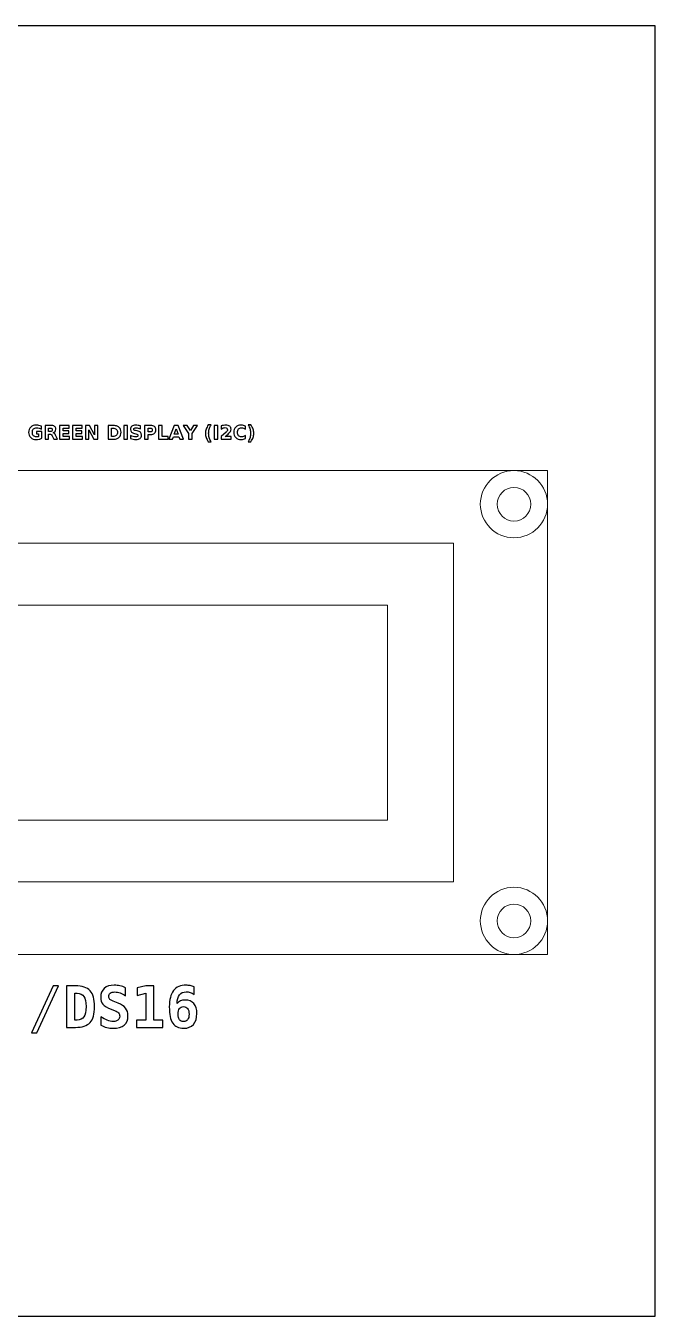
# Model space of a CAD drawing. Header units: centimetres. Extents: x -15.3 to -5.7, y -19.65 to -10.05.
# Drawn here: x -10.38 to -5.7, y -19.65 to -10.05 of the extents above; entities that cross this region are included whole.
import ezdxf

# ---------------------------------------------------------------- set-up
doc = ezdxf.new("R2010")
doc.units = ezdxf.units.CM
doc.header["$MEASUREMENT"] = 0
doc.layers.add('Layer 1', color=7, linetype='Continuous')

msp = doc.modelspace()

# ---------------------------------------------------------------- linework, layer by layer
at = {"layer": 'Layer 1', "color": 7}
msp.add_lwpolyline([(-15.3, -19.65), (-5.7, -19.65), (-5.7, -10.05), (-15.3, -10.05), (-15.3, -19.65)], close=True, dxfattribs=at)
at = {"layer": 'Layer 1', "color": 250}
for points, knots in [([(-10.25979, -13.11828), (-10.2664, -13.1215), (-10.27326, -13.1239), (-10.28039, -13.12552), (-10.28039, -13.12552), (-10.28752, -13.12712), (-10.29485, -13.12792), (-10.30245, -13.12792), (-10.30245, -13.12792), (-10.31957, -13.12792), (-10.33314, -13.12312), (-10.34316, -13.11355), (-10.34316, -13.11355), (-10.35318, -13.10398), (-10.35819, -13.091), (-10.35819, -13.07458), (-10.35819, -13.07458), (-10.35819, -13.058), (-10.35308, -13.04497), (-10.3429, -13.03544), (-10.3429, -13.03544), (-10.33269, -13.02594), (-10.31872, -13.02119), (-10.30099, -13.02119), (-10.30099, -13.02119), (-10.29415, -13.02119), (-10.28759, -13.02183), (-10.28131, -13.02312), (-10.28131, -13.02312), (-10.27505, -13.02441), (-10.26912, -13.02632), (-10.26357, -13.02884), (-10.26357, -13.02884), (-10.26357, -13.02884), (-10.26357, -13.05012), (-10.26357, -13.05012), (-10.26357, -13.05012), (-10.26931, -13.04685), (-10.27503, -13.04443), (-10.2807, -13.04283), (-10.2807, -13.04283), (-10.28636, -13.04121), (-10.29205, -13.04041), (-10.29775, -13.04041), (-10.29775, -13.04041), (-10.30833, -13.04041), (-10.31647, -13.04337), (-10.32218, -13.04927), (-10.32218, -13.04927), (-10.3279, -13.05518), (-10.33077, -13.06362), (-10.33077, -13.07458), (-10.33077, -13.07458), (-10.33077, -13.08547), (-10.32801, -13.09389), (-10.32249, -13.09981), (-10.32249, -13.09981), (-10.31698, -13.10574), (-10.30915, -13.1087), (-10.29899, -13.1087), (-10.29899, -13.1087), (-10.29624, -13.1087), (-10.29368, -13.10854), (-10.2913, -13.10819), (-10.2913, -13.10819), (-10.28893, -13.10783), (-10.28681, -13.10729), (-10.28493, -13.10656), (-10.28493, -13.10656), (-10.28493, -13.10656), (-10.28493, -13.08657), (-10.28493, -13.08657), (-10.28493, -13.08657), (-10.28493, -13.08657), (-10.30111, -13.08657), (-10.30111, -13.08657), (-10.30111, -13.08657), (-10.30111, -13.08657), (-10.30111, -13.06879), (-10.30111, -13.06879), (-10.30111, -13.06879), (-10.30111, -13.06879), (-10.25979, -13.06879), (-10.25979, -13.06879), (-10.25979, -13.06879), (-10.25979, -13.06879), (-10.25979, -13.11828), (-10.25979, -13.11828)], [0, 0, 0, 0, 0.0454545, 0.0454545, 0.0454545, 0.0454545, 0.0909091, 0.0909091, 0.0909091, 0.0909091, 0.1363636, 0.1363636, 0.1363636, 0.1363636, 0.1818182, 0.1818182, 0.1818182, 0.1818182, 0.2272727, 0.2272727, 0.2272727, 0.2272727, 0.2727273, 0.2727273, 0.2727273, 0.2727273, 0.3181818, 0.3181818, 0.3181818, 0.3181818, 0.3636364, 0.3636364, 0.3636364, 0.3636364, 0.4090909, 0.4090909, 0.4090909, 0.4090909, 0.4545455, 0.4545455, 0.4545455, 0.4545455, 0.5, 0.5, 0.5, 0.5, 0.5454545, 0.5454545, 0.5454545, 0.5454545, 0.5909091, 0.5909091, 0.5909091, 0.5909091, 0.6363636, 0.6363636, 0.6363636, 0.6363636, 0.6818182, 0.6818182, 0.6818182, 0.6818182, 0.7272727, 0.7272727, 0.7272727, 0.7272727, 0.7727273, 0.7727273, 0.7727273, 0.7727273, 0.8181818, 0.8181818, 0.8181818, 0.8181818, 0.8636364, 0.8636364, 0.8636364, 0.8636364, 0.9090909, 0.9090909, 0.9090909, 0.9090909, 0.9545455, 0.9545455, 0.9545455, 0.9545455, 1, 1, 1, 1]), ([(-10.2099, -13.087), (-10.2099, -13.087), (-10.2099, -13.12592), (-10.2099, -13.12592), (-10.2099, -13.12592), (-10.2099, -13.12592), (-10.23643, -13.12592), (-10.23643, -13.12592), (-10.23643, -13.12592), (-10.23643, -13.12592), (-10.23643, -13.02305), (-10.23643, -13.02305), (-10.23643, -13.02305), (-10.23643, -13.02305), (-10.19591, -13.02305), (-10.19591, -13.02305), (-10.19591, -13.02305), (-10.18236, -13.02305), (-10.17241, -13.02533), (-10.16611, -13.02987), (-10.16611, -13.02987), (-10.15979, -13.03441), (-10.15663, -13.04161), (-10.15663, -13.05144), (-10.15663, -13.05144), (-10.15663, -13.05823), (-10.15828, -13.06383), (-10.16155, -13.06818), (-10.16155, -13.06818), (-10.16484, -13.07256), (-10.1698, -13.07578), (-10.17641, -13.07783), (-10.17641, -13.07783), (-10.17279, -13.07867), (-10.16952, -13.08053), (-10.16665, -13.08345), (-10.16665, -13.08345), (-10.16378, -13.08636), (-10.16089, -13.09078), (-10.15795, -13.09671), (-10.15795, -13.09671), (-10.15795, -13.09671), (-10.14353, -13.12592), (-10.14353, -13.12592), (-10.14353, -13.12592), (-10.14353, -13.12592), (-10.1718, -13.12592), (-10.1718, -13.12592), (-10.1718, -13.12592), (-10.1718, -13.12592), (-10.18434, -13.10036), (-10.18434, -13.10036), (-10.18434, -13.10036), (-10.18685, -13.09523), (-10.18942, -13.0917), (-10.19203, -13.08982), (-10.19203, -13.08982), (-10.19462, -13.08794), (-10.19807, -13.087), (-10.2024, -13.087), (-10.2024, -13.087), (-10.2024, -13.087), (-10.2099, -13.087), (-10.2099, -13.087)], [0, 0, 0, 0, 0.0625, 0.0625, 0.0625, 0.0625, 0.125, 0.125, 0.125, 0.125, 0.1875, 0.1875, 0.1875, 0.1875, 0.25, 0.25, 0.25, 0.25, 0.3125, 0.3125, 0.3125, 0.3125, 0.375, 0.375, 0.375, 0.375, 0.4375, 0.4375, 0.4375, 0.4375, 0.5, 0.5, 0.5, 0.5, 0.5625, 0.5625, 0.5625, 0.5625, 0.625, 0.625, 0.625, 0.625, 0.6875, 0.6875, 0.6875, 0.6875, 0.75, 0.75, 0.75, 0.75, 0.8125, 0.8125, 0.8125, 0.8125, 0.875, 0.875, 0.875, 0.875, 0.9375, 0.9375, 0.9375, 0.9375, 1, 1, 1, 1]), ([(-10.19873, -13.06868), (-10.19318, -13.06868), (-10.18918, -13.06764), (-10.18678, -13.06557), (-10.18678, -13.06557), (-10.18436, -13.0635), (-10.18316, -13.06009), (-10.18316, -13.05536), (-10.18316, -13.05536), (-10.18316, -13.05068), (-10.18436, -13.04732), (-10.18678, -13.0453), (-10.18678, -13.0453), (-10.18918, -13.04328), (-10.19318, -13.04227), (-10.19873, -13.04227), (-10.19873, -13.04227), (-10.19873, -13.04227), (-10.2099, -13.04227), (-10.2099, -13.04227), (-10.2099, -13.04227), (-10.2099, -13.04227), (-10.2099, -13.06868), (-10.2099, -13.06868), (-10.2099, -13.06868), (-10.2099, -13.06868), (-10.19873, -13.06868), (-10.19873, -13.06868)], [0, 0, 0, 0, 0.1428571, 0.1428571, 0.1428571, 0.1428571, 0.2857143, 0.2857143, 0.2857143, 0.2857143, 0.4285714, 0.4285714, 0.4285714, 0.4285714, 0.5714286, 0.5714286, 0.5714286, 0.5714286, 0.7142857, 0.7142857, 0.7142857, 0.7142857, 0.8571429, 0.8571429, 0.8571429, 0.8571429, 1, 1, 1, 1]), ([(-10.12778, -13.02305), (-10.12778, -13.02305), (-10.05619, -13.02305), (-10.05619, -13.02305), (-10.05619, -13.02305), (-10.05619, -13.02305), (-10.05619, -13.04311), (-10.05619, -13.04311), (-10.05619, -13.04311), (-10.05619, -13.04311), (-10.10125, -13.04311), (-10.10125, -13.04311), (-10.10125, -13.04311), (-10.10125, -13.04311), (-10.10125, -13.06226), (-10.10125, -13.06226), (-10.10125, -13.06226), (-10.10125, -13.06226), (-10.0589, -13.06226), (-10.0589, -13.06226), (-10.0589, -13.06226), (-10.0589, -13.06226), (-10.0589, -13.08232), (-10.0589, -13.08232), (-10.0589, -13.08232), (-10.0589, -13.08232), (-10.10125, -13.08232), (-10.10125, -13.08232), (-10.10125, -13.08232), (-10.10125, -13.08232), (-10.10125, -13.10586), (-10.10125, -13.10586), (-10.10125, -13.10586), (-10.10125, -13.10586), (-10.05469, -13.10586), (-10.05469, -13.10586), (-10.05469, -13.10586), (-10.05469, -13.10586), (-10.05469, -13.12592), (-10.05469, -13.12592), (-10.05469, -13.12592), (-10.05469, -13.12592), (-10.12778, -13.12592), (-10.12778, -13.12592), (-10.12778, -13.12592), (-10.12778, -13.12592), (-10.12778, -13.02305), (-10.12778, -13.02305)], [0, 0, 0, 0, 0.0833333, 0.0833333, 0.0833333, 0.0833333, 0.1666667, 0.1666667, 0.1666667, 0.1666667, 0.25, 0.25, 0.25, 0.25, 0.3333333, 0.3333333, 0.3333333, 0.3333333, 0.4166667, 0.4166667, 0.4166667, 0.4166667, 0.5, 0.5, 0.5, 0.5, 0.5833333, 0.5833333, 0.5833333, 0.5833333, 0.6666667, 0.6666667, 0.6666667, 0.6666667, 0.75, 0.75, 0.75, 0.75, 0.8333333, 0.8333333, 0.8333333, 0.8333333, 0.9166667, 0.9166667, 0.9166667, 0.9166667, 1, 1, 1, 1]), ([(-10.03138, -13.02305), (-10.03138, -13.02305), (-9.95979, -13.02305), (-9.95979, -13.02305), (-9.95979, -13.02305), (-9.95979, -13.02305), (-9.95979, -13.04311), (-9.95979, -13.04311), (-9.95979, -13.04311), (-9.95979, -13.04311), (-10.00485, -13.04311), (-10.00485, -13.04311), (-10.00485, -13.04311), (-10.00485, -13.04311), (-10.00485, -13.06226), (-10.00485, -13.06226), (-10.00485, -13.06226), (-10.00485, -13.06226), (-9.9625, -13.06226), (-9.9625, -13.06226), (-9.9625, -13.06226), (-9.9625, -13.06226), (-9.9625, -13.08232), (-9.9625, -13.08232), (-9.9625, -13.08232), (-9.9625, -13.08232), (-10.00485, -13.08232), (-10.00485, -13.08232), (-10.00485, -13.08232), (-10.00485, -13.08232), (-10.00485, -13.10586), (-10.00485, -13.10586), (-10.00485, -13.10586), (-10.00485, -13.10586), (-9.95829, -13.10586), (-9.95829, -13.10586), (-9.95829, -13.10586), (-9.95829, -13.10586), (-9.95829, -13.12592), (-9.95829, -13.12592), (-9.95829, -13.12592), (-9.95829, -13.12592), (-10.03138, -13.12592), (-10.03138, -13.12592), (-10.03138, -13.12592), (-10.03138, -13.12592), (-10.03138, -13.02305), (-10.03138, -13.02305)], [0, 0, 0, 0, 0.0833333, 0.0833333, 0.0833333, 0.0833333, 0.1666667, 0.1666667, 0.1666667, 0.1666667, 0.25, 0.25, 0.25, 0.25, 0.3333333, 0.3333333, 0.3333333, 0.3333333, 0.4166667, 0.4166667, 0.4166667, 0.4166667, 0.5, 0.5, 0.5, 0.5, 0.5833333, 0.5833333, 0.5833333, 0.5833333, 0.6666667, 0.6666667, 0.6666667, 0.6666667, 0.75, 0.75, 0.75, 0.75, 0.8333333, 0.8333333, 0.8333333, 0.8333333, 0.9166667, 0.9166667, 0.9166667, 0.9166667, 1, 1, 1, 1]), ([(-9.93498, -13.02305), (-9.93498, -13.02305), (-9.90535, -13.02305), (-9.90535, -13.02305), (-9.90535, -13.02305), (-9.90535, -13.02305), (-9.86793, -13.09361), (-9.86793, -13.09361), (-9.86793, -13.09361), (-9.86793, -13.09361), (-9.86793, -13.02305), (-9.86793, -13.02305), (-9.86793, -13.02305), (-9.86793, -13.02305), (-9.84279, -13.02305), (-9.84279, -13.02305), (-9.84279, -13.02305), (-9.84279, -13.02305), (-9.84279, -13.12592), (-9.84279, -13.12592), (-9.84279, -13.12592), (-9.84279, -13.12592), (-9.87242, -13.12592), (-9.87242, -13.12592), (-9.87242, -13.12592), (-9.87242, -13.12592), (-9.90984, -13.05536), (-9.90984, -13.05536), (-9.90984, -13.05536), (-9.90984, -13.05536), (-9.90984, -13.12592), (-9.90984, -13.12592), (-9.90984, -13.12592), (-9.90984, -13.12592), (-9.93498, -13.12592), (-9.93498, -13.12592), (-9.93498, -13.12592), (-9.93498, -13.12592), (-9.93498, -13.02305), (-9.93498, -13.02305)], [0, 0, 0, 0, 0.1, 0.1, 0.1, 0.1, 0.2, 0.2, 0.2, 0.2, 0.3, 0.3, 0.3, 0.3, 0.4, 0.4, 0.4, 0.4, 0.5, 0.5, 0.5, 0.5, 0.6, 0.6, 0.6, 0.6, 0.7, 0.7, 0.7, 0.7, 0.8, 0.8, 0.8, 0.8, 0.9, 0.9, 0.9, 0.9, 1, 1, 1, 1]), ([(-9.76776, -13.02305), (-9.76776, -13.02305), (-9.73977, -13.02305), (-9.73977, -13.02305), (-9.73977, -13.02305), (-9.72416, -13.02305), (-9.71254, -13.02416), (-9.7049, -13.02639), (-9.7049, -13.02639), (-9.69725, -13.02862), (-9.69069, -13.03239), (-9.68521, -13.03773), (-9.68521, -13.03773), (-9.68039, -13.04236), (-9.67682, -13.04772), (-9.67446, -13.05379), (-9.67446, -13.05379), (-9.67214, -13.05983), (-9.67096, -13.0667), (-9.67096, -13.07439), (-9.67096, -13.07439), (-9.67096, -13.08215), (-9.67214, -13.08907), (-9.67446, -13.09516), (-9.67446, -13.09516), (-9.67682, -13.10125), (-9.68039, -13.10661), (-9.68521, -13.11124), (-9.68521, -13.11124), (-9.69074, -13.11658), (-9.69735, -13.12035), (-9.70506, -13.12258), (-9.70506, -13.12258), (-9.71278, -13.12481), (-9.72435, -13.12592), (-9.73977, -13.12592), (-9.73977, -13.12592), (-9.73977, -13.12592), (-9.76776, -13.12592), (-9.76776, -13.12592), (-9.76776, -13.12592), (-9.76776, -13.12592), (-9.76776, -13.02305), (-9.76776, -13.02305)], [0, 0, 0, 0, 0.0909091, 0.0909091, 0.0909091, 0.0909091, 0.1818182, 0.1818182, 0.1818182, 0.1818182, 0.2727273, 0.2727273, 0.2727273, 0.2727273, 0.3636364, 0.3636364, 0.3636364, 0.3636364, 0.4545455, 0.4545455, 0.4545455, 0.4545455, 0.5454545, 0.5454545, 0.5454545, 0.5454545, 0.6363636, 0.6363636, 0.6363636, 0.6363636, 0.7272727, 0.7272727, 0.7272727, 0.7272727, 0.8181818, 0.8181818, 0.8181818, 0.8181818, 0.9090909, 0.9090909, 0.9090909, 0.9090909, 1, 1, 1, 1]), ([(-9.74123, -13.04311), (-9.74123, -13.04311), (-9.74123, -13.10586), (-9.74123, -13.10586), (-9.74123, -13.10586), (-9.74123, -13.10586), (-9.73173, -13.10586), (-9.73173, -13.10586), (-9.73173, -13.10586), (-9.72089, -13.10586), (-9.71261, -13.10318), (-9.7069, -13.09779), (-9.7069, -13.09779), (-9.70118, -13.09243), (-9.69831, -13.08462), (-9.69831, -13.07439), (-9.69831, -13.07439), (-9.69831, -13.06418), (-9.70116, -13.05642), (-9.70685, -13.05111), (-9.70685, -13.05111), (-9.71254, -13.04577), (-9.72084, -13.04311), (-9.73173, -13.04311), (-9.73173, -13.04311), (-9.73173, -13.04311), (-9.74123, -13.04311), (-9.74123, -13.04311)], [0, 0, 0, 0, 0.1428571, 0.1428571, 0.1428571, 0.1428571, 0.2857143, 0.2857143, 0.2857143, 0.2857143, 0.4285714, 0.4285714, 0.4285714, 0.4285714, 0.5714286, 0.5714286, 0.5714286, 0.5714286, 0.7142857, 0.7142857, 0.7142857, 0.7142857, 0.8571429, 0.8571429, 0.8571429, 0.8571429, 1, 1, 1, 1]), ([(-9.65064, -13.02305), (-9.65064, -13.02305), (-9.62411, -13.02305), (-9.62411, -13.02305), (-9.62411, -13.02305), (-9.62411, -13.02305), (-9.62411, -13.12592), (-9.62411, -13.12592), (-9.62411, -13.12592), (-9.62411, -13.12592), (-9.65064, -13.12592), (-9.65064, -13.12592), (-9.65064, -13.12592), (-9.65064, -13.12592), (-9.65064, -13.02305), (-9.65064, -13.02305)], [0, 0, 0, 0, 0.25, 0.25, 0.25, 0.25, 0.5, 0.5, 0.5, 0.5, 0.75, 0.75, 0.75, 0.75, 1, 1, 1, 1]), ([(-9.52656, -13.0263), (-9.52656, -13.0263), (-9.52656, -13.04805), (-9.52656, -13.04805), (-9.52656, -13.04805), (-9.53221, -13.04553), (-9.53773, -13.04363), (-9.54309, -13.04234), (-9.54309, -13.04234), (-9.54848, -13.04104), (-9.55356, -13.04041), (-9.55833, -13.04041), (-9.55833, -13.04041), (-9.56466, -13.04041), (-9.56936, -13.04128), (-9.5724, -13.04302), (-9.5724, -13.04302), (-9.57543, -13.04478), (-9.57694, -13.04749), (-9.57694, -13.05116), (-9.57694, -13.05116), (-9.57694, -13.05391), (-9.57593, -13.05607), (-9.57388, -13.0576), (-9.57388, -13.0576), (-9.57183, -13.05913), (-9.56812, -13.06047), (-9.56273, -13.06157), (-9.56273, -13.06157), (-9.56273, -13.06157), (-9.55144, -13.06383), (-9.55144, -13.06383), (-9.55144, -13.06383), (-9.53999, -13.06614), (-9.53188, -13.06962), (-9.52706, -13.07432), (-9.52706, -13.07432), (-9.52223, -13.079), (-9.51981, -13.08566), (-9.51981, -13.09429), (-9.51981, -13.09429), (-9.51981, -13.10565), (-9.52317, -13.11409), (-9.5299, -13.11962), (-9.5299, -13.11962), (-9.53663, -13.12514), (-9.5469, -13.12792), (-9.56073, -13.12792), (-9.56073, -13.12792), (-9.56727, -13.12792), (-9.57381, -13.12731), (-9.58037, -13.12606), (-9.58037, -13.12606), (-9.58693, -13.12481), (-9.59352, -13.12298), (-9.60008, -13.12056), (-9.60008, -13.12056), (-9.60008, -13.12056), (-9.60008, -13.09817), (-9.60008, -13.09817), (-9.60008, -13.09817), (-9.59352, -13.10165), (-9.58717, -13.10428), (-9.58103, -13.10605), (-9.58103, -13.10605), (-9.57489, -13.10781), (-9.56899, -13.1087), (-9.5633, -13.1087), (-9.5633, -13.1087), (-9.55751, -13.1087), (-9.55307, -13.10774), (-9.54999, -13.10581), (-9.54999, -13.10581), (-9.5469, -13.10388), (-9.54538, -13.10113), (-9.54538, -13.09753), (-9.54538, -13.09753), (-9.54538, -13.09433), (-9.54641, -13.09184), (-9.5485, -13.0901), (-9.5485, -13.0901), (-9.5506, -13.08836), (-9.55476, -13.08679), (-9.56102, -13.08542), (-9.56102, -13.08542), (-9.56102, -13.08542), (-9.57129, -13.08314), (-9.57129, -13.08314), (-9.57129, -13.08314), (-9.58157, -13.08093), (-9.5891, -13.07743), (-9.59385, -13.0726), (-9.59385, -13.0726), (-9.5986, -13.06778), (-9.60097, -13.06127), (-9.60097, -13.05311), (-9.60097, -13.05311), (-9.60097, -13.04285), (-9.59766, -13.03497), (-9.59105, -13.02947), (-9.59105, -13.02947), (-9.58444, -13.02394), (-9.57494, -13.02119), (-9.56252, -13.02119), (-9.56252, -13.02119), (-9.55688, -13.02119), (-9.55107, -13.02162), (-9.54509, -13.02246), (-9.54509, -13.02246), (-9.53912, -13.02331), (-9.53294, -13.02458), (-9.52656, -13.0263)], [0, 0, 0, 0, 0.0357143, 0.0357143, 0.0357143, 0.0357143, 0.0714286, 0.0714286, 0.0714286, 0.0714286, 0.1071429, 0.1071429, 0.1071429, 0.1071429, 0.1428571, 0.1428571, 0.1428571, 0.1428571, 0.1785714, 0.1785714, 0.1785714, 0.1785714, 0.2142857, 0.2142857, 0.2142857, 0.2142857, 0.25, 0.25, 0.25, 0.25, 0.2857143, 0.2857143, 0.2857143, 0.2857143, 0.3214286, 0.3214286, 0.3214286, 0.3214286, 0.3571429, 0.3571429, 0.3571429, 0.3571429, 0.3928571, 0.3928571, 0.3928571, 0.3928571, 0.4285714, 0.4285714, 0.4285714, 0.4285714, 0.4642857, 0.4642857, 0.4642857, 0.4642857, 0.5, 0.5, 0.5, 0.5, 0.5357143, 0.5357143, 0.5357143, 0.5357143, 0.5714286, 0.5714286, 0.5714286, 0.5714286, 0.6071429, 0.6071429, 0.6071429, 0.6071429, 0.6428571, 0.6428571, 0.6428571, 0.6428571, 0.6785714, 0.6785714, 0.6785714, 0.6785714, 0.7142857, 0.7142857, 0.7142857, 0.7142857, 0.75, 0.75, 0.75, 0.75, 0.7857143, 0.7857143, 0.7857143, 0.7857143, 0.8214286, 0.8214286, 0.8214286, 0.8214286, 0.8571429, 0.8571429, 0.8571429, 0.8571429, 0.8928571, 0.8928571, 0.8928571, 0.8928571, 0.9285714, 0.9285714, 0.9285714, 0.9285714, 0.9642857, 0.9642857, 0.9642857, 0.9642857, 1, 1, 1, 1]), ([(-9.49653, -13.02305), (-9.49653, -13.02305), (-9.45251, -13.02305), (-9.45251, -13.02305), (-9.45251, -13.02305), (-9.43941, -13.02305), (-9.42936, -13.02597), (-9.42235, -13.03178), (-9.42235, -13.03178), (-9.41535, -13.03759), (-9.41184, -13.04586), (-9.41184, -13.05661), (-9.41184, -13.05661), (-9.41184, -13.06738), (-9.41535, -13.07568), (-9.42235, -13.08149), (-9.42235, -13.08149), (-9.42936, -13.0873), (-9.43941, -13.09022), (-9.45251, -13.09022), (-9.45251, -13.09022), (-9.45251, -13.09022), (-9.47, -13.09022), (-9.47, -13.09022), (-9.47, -13.09022), (-9.47, -13.09022), (-9.47, -13.12592), (-9.47, -13.12592), (-9.47, -13.12592), (-9.47, -13.12592), (-9.49653, -13.12592), (-9.49653, -13.12592), (-9.49653, -13.12592), (-9.49653, -13.12592), (-9.49653, -13.02305), (-9.49653, -13.02305)], [0, 0, 0, 0, 0.1111111, 0.1111111, 0.1111111, 0.1111111, 0.2222222, 0.2222222, 0.2222222, 0.2222222, 0.3333333, 0.3333333, 0.3333333, 0.3333333, 0.4444444, 0.4444444, 0.4444444, 0.4444444, 0.5555556, 0.5555556, 0.5555556, 0.5555556, 0.6666667, 0.6666667, 0.6666667, 0.6666667, 0.7777778, 0.7777778, 0.7777778, 0.7777778, 0.8888889, 0.8888889, 0.8888889, 0.8888889, 1, 1, 1, 1]), ([(-9.47, -13.04227), (-9.47, -13.04227), (-9.47, -13.071), (-9.47, -13.071), (-9.47, -13.071), (-9.47, -13.071), (-9.45533, -13.071), (-9.45533, -13.071), (-9.45533, -13.071), (-9.45018, -13.071), (-9.4462, -13.06976), (-9.4434, -13.06724), (-9.4434, -13.06724), (-9.4406, -13.06475), (-9.43919, -13.0612), (-9.43919, -13.05661), (-9.43919, -13.05661), (-9.43919, -13.052), (-9.4406, -13.04847), (-9.4434, -13.04598), (-9.4434, -13.04598), (-9.4462, -13.04351), (-9.45018, -13.04227), (-9.45533, -13.04227), (-9.45533, -13.04227), (-9.45533, -13.04227), (-9.47, -13.04227), (-9.47, -13.04227)], [0, 0, 0, 0, 0.1428571, 0.1428571, 0.1428571, 0.1428571, 0.2857143, 0.2857143, 0.2857143, 0.2857143, 0.4285714, 0.4285714, 0.4285714, 0.4285714, 0.5714286, 0.5714286, 0.5714286, 0.5714286, 0.7142857, 0.7142857, 0.7142857, 0.7142857, 0.8571429, 0.8571429, 0.8571429, 0.8571429, 1, 1, 1, 1]), ([(-9.39312, -13.02305), (-9.39312, -13.02305), (-9.36659, -13.02305), (-9.36659, -13.02305), (-9.36659, -13.02305), (-9.36659, -13.02305), (-9.36659, -13.10586), (-9.36659, -13.10586), (-9.36659, -13.10586), (-9.36659, -13.10586), (-9.32003, -13.10586), (-9.32003, -13.10586), (-9.32003, -13.10586), (-9.32003, -13.10586), (-9.32003, -13.12592), (-9.32003, -13.12592), (-9.32003, -13.12592), (-9.32003, -13.12592), (-9.39312, -13.12592), (-9.39312, -13.12592), (-9.39312, -13.12592), (-9.39312, -13.12592), (-9.39312, -13.02305), (-9.39312, -13.02305)], [0, 0, 0, 0, 0.1666667, 0.1666667, 0.1666667, 0.1666667, 0.3333333, 0.3333333, 0.3333333, 0.3333333, 0.5, 0.5, 0.5, 0.5, 0.6666667, 0.6666667, 0.6666667, 0.6666667, 0.8333333, 0.8333333, 0.8333333, 0.8333333, 1, 1, 1, 1]), ([(-9.24079, -13.1072), (-9.24079, -13.1072), (-9.28228, -13.1072), (-9.28228, -13.1072), (-9.28228, -13.1072), (-9.28228, -13.1072), (-9.28882, -13.12592), (-9.28882, -13.12592), (-9.28882, -13.12592), (-9.28882, -13.12592), (-9.31549, -13.12592), (-9.31549, -13.12592), (-9.31549, -13.12592), (-9.31549, -13.12592), (-9.27739, -13.02305), (-9.27739, -13.02305), (-9.27739, -13.02305), (-9.27739, -13.02305), (-9.24576, -13.02305), (-9.24576, -13.02305), (-9.24576, -13.02305), (-9.24576, -13.02305), (-9.20766, -13.12592), (-9.20766, -13.12592), (-9.20766, -13.12592), (-9.20766, -13.12592), (-9.23433, -13.12592), (-9.23433, -13.12592), (-9.23433, -13.12592), (-9.23433, -13.12592), (-9.24079, -13.1072), (-9.24079, -13.1072)], [0, 0, 0, 0, 0.125, 0.125, 0.125, 0.125, 0.25, 0.25, 0.25, 0.25, 0.375, 0.375, 0.375, 0.375, 0.5, 0.5, 0.5, 0.5, 0.625, 0.625, 0.625, 0.625, 0.75, 0.75, 0.75, 0.75, 0.875, 0.875, 0.875, 0.875, 1, 1, 1, 1]), ([(-9.27567, -13.0881), (-9.27567, -13.0881), (-9.24747, -13.0881), (-9.24747, -13.0881), (-9.24747, -13.0881), (-9.24747, -13.0881), (-9.26154, -13.04718), (-9.26154, -13.04718), (-9.26154, -13.04718), (-9.26154, -13.04718), (-9.27567, -13.0881), (-9.27567, -13.0881)], [0, 0, 0, 0, 0.3333333, 0.3333333, 0.3333333, 0.3333333, 0.6666667, 0.6666667, 0.6666667, 0.6666667, 1, 1, 1, 1]), ([(-9.20834, -13.02305), (-9.20834, -13.02305), (-9.17934, -13.02305), (-9.17934, -13.02305), (-9.17934, -13.02305), (-9.17934, -13.02305), (-9.15589, -13.05972), (-9.15589, -13.05972), (-9.15589, -13.05972), (-9.15589, -13.05972), (-9.13247, -13.02305), (-9.13247, -13.02305), (-9.13247, -13.02305), (-9.13247, -13.02305), (-9.1034, -13.02305), (-9.1034, -13.02305), (-9.1034, -13.02305), (-9.1034, -13.02305), (-9.1426, -13.08258), (-9.1426, -13.08258), (-9.1426, -13.08258), (-9.1426, -13.08258), (-9.1426, -13.12592), (-9.1426, -13.12592), (-9.1426, -13.12592), (-9.1426, -13.12592), (-9.16913, -13.12592), (-9.16913, -13.12592), (-9.16913, -13.12592), (-9.16913, -13.12592), (-9.16913, -13.08258), (-9.16913, -13.08258), (-9.16913, -13.08258), (-9.16913, -13.08258), (-9.20834, -13.02305), (-9.20834, -13.02305)], [0, 0, 0, 0, 0.1111111, 0.1111111, 0.1111111, 0.1111111, 0.2222222, 0.2222222, 0.2222222, 0.2222222, 0.3333333, 0.3333333, 0.3333333, 0.3333333, 0.4444444, 0.4444444, 0.4444444, 0.4444444, 0.5555556, 0.5555556, 0.5555556, 0.5555556, 0.6666667, 0.6666667, 0.6666667, 0.6666667, 0.7777778, 0.7777778, 0.7777778, 0.7777778, 0.8888889, 0.8888889, 0.8888889, 0.8888889, 1, 1, 1, 1]), ([(-9.00243, -13.14452), (-9.00243, -13.14452), (-9.02289, -13.14452), (-9.02289, -13.14452), (-9.02289, -13.14452), (-9.02992, -13.13319), (-9.03512, -13.12239), (-9.03846, -13.11216), (-9.03846, -13.11216), (-9.04182, -13.10195), (-9.04349, -13.09182), (-9.04349, -13.08175), (-9.04349, -13.08175), (-9.04349, -13.07169), (-9.0418, -13.0615), (-9.03844, -13.0512), (-9.03844, -13.0512), (-9.03505, -13.04088), (-9.02988, -13.03011), (-9.02289, -13.01884), (-9.02289, -13.01884), (-9.02289, -13.01884), (-9.00243, -13.01884), (-9.00243, -13.01884), (-9.00243, -13.01884), (-9.00831, -13.02973), (-9.01271, -13.04038), (-9.01565, -13.05078), (-9.01565, -13.05078), (-9.01859, -13.06117), (-9.02007, -13.07145), (-9.02007, -13.08161), (-9.02007, -13.08161), (-9.02007, -13.09177), (-9.01861, -13.10205), (-9.0157, -13.11249), (-9.0157, -13.11249), (-9.01278, -13.12291), (-9.00836, -13.13359), (-9.00243, -13.14452)], [0, 0, 0, 0, 0.1, 0.1, 0.1, 0.1, 0.2, 0.2, 0.2, 0.2, 0.3, 0.3, 0.3, 0.3, 0.4, 0.4, 0.4, 0.4, 0.5, 0.5, 0.5, 0.5, 0.6, 0.6, 0.6, 0.6, 0.7, 0.7, 0.7, 0.7, 0.8, 0.8, 0.8, 0.8, 0.9, 0.9, 0.9, 0.9, 1, 1, 1, 1]), ([(-8.97818, -13.02305), (-8.97818, -13.02305), (-8.95165, -13.02305), (-8.95165, -13.02305), (-8.95165, -13.02305), (-8.95165, -13.02305), (-8.95165, -13.12592), (-8.95165, -13.12592), (-8.95165, -13.12592), (-8.95165, -13.12592), (-8.97818, -13.12592), (-8.97818, -13.12592), (-8.97818, -13.12592), (-8.97818, -13.12592), (-8.97818, -13.02305), (-8.97818, -13.02305)], [0, 0, 0, 0, 0.25, 0.25, 0.25, 0.25, 0.5, 0.5, 0.5, 0.5, 0.75, 0.75, 0.75, 0.75, 1, 1, 1, 1]), ([(-8.89799, -13.10642), (-8.89799, -13.10642), (-8.85271, -13.10642), (-8.85271, -13.10642), (-8.85271, -13.10642), (-8.85271, -13.10642), (-8.85271, -13.12592), (-8.85271, -13.12592), (-8.85271, -13.12592), (-8.85271, -13.12592), (-8.92748, -13.12592), (-8.92748, -13.12592), (-8.92748, -13.12592), (-8.92748, -13.12592), (-8.92748, -13.10642), (-8.92748, -13.10642), (-8.92748, -13.10642), (-8.92748, -13.10642), (-8.88992, -13.07329), (-8.88992, -13.07329), (-8.88992, -13.07329), (-8.88656, -13.07025), (-8.88409, -13.06729), (-8.88249, -13.0644), (-8.88249, -13.0644), (-8.88087, -13.0615), (-8.88007, -13.05849), (-8.88007, -13.05536), (-8.88007, -13.05536), (-8.88007, -13.05054), (-8.88169, -13.04666), (-8.88493, -13.04372), (-8.88493, -13.04372), (-8.88816, -13.04078), (-8.89246, -13.03933), (-8.89785, -13.03933), (-8.89785, -13.03933), (-8.90198, -13.03933), (-8.9065, -13.04022), (-8.91142, -13.04198), (-8.91142, -13.04198), (-8.91633, -13.04375), (-8.9216, -13.04638), (-8.9272, -13.04986), (-8.9272, -13.04986), (-8.9272, -13.04986), (-8.9272, -13.02726), (-8.9272, -13.02726), (-8.9272, -13.02726), (-8.92122, -13.02529), (-8.91532, -13.02378), (-8.90949, -13.02275), (-8.90949, -13.02275), (-8.90365, -13.02171), (-8.89794, -13.02119), (-8.89232, -13.02119), (-8.89232, -13.02119), (-8.88002, -13.02119), (-8.87045, -13.0239), (-8.86363, -13.02933), (-8.86363, -13.02933), (-8.85681, -13.03474), (-8.8534, -13.04229), (-8.8534, -13.052), (-8.8534, -13.052), (-8.8534, -13.0576), (-8.85485, -13.06282), (-8.85775, -13.06767), (-8.85775, -13.06767), (-8.86064, -13.07251), (-8.86673, -13.079), (-8.876, -13.08714), (-8.876, -13.08714), (-8.876, -13.08714), (-8.89799, -13.10642), (-8.89799, -13.10642)], [0, 0, 0, 0, 0.0526316, 0.0526316, 0.0526316, 0.0526316, 0.1052632, 0.1052632, 0.1052632, 0.1052632, 0.1578947, 0.1578947, 0.1578947, 0.1578947, 0.2105263, 0.2105263, 0.2105263, 0.2105263, 0.2631579, 0.2631579, 0.2631579, 0.2631579, 0.3157895, 0.3157895, 0.3157895, 0.3157895, 0.3684211, 0.3684211, 0.3684211, 0.3684211, 0.4210526, 0.4210526, 0.4210526, 0.4210526, 0.4736842, 0.4736842, 0.4736842, 0.4736842, 0.5263158, 0.5263158, 0.5263158, 0.5263158, 0.5789474, 0.5789474, 0.5789474, 0.5789474, 0.6315789, 0.6315789, 0.6315789, 0.6315789, 0.6842105, 0.6842105, 0.6842105, 0.6842105, 0.7368421, 0.7368421, 0.7368421, 0.7368421, 0.7894737, 0.7894737, 0.7894737, 0.7894737, 0.8421053, 0.8421053, 0.8421053, 0.8421053, 0.8947368, 0.8947368, 0.8947368, 0.8947368, 0.9473684, 0.9473684, 0.9473684, 0.9473684, 1, 1, 1, 1]), ([(-8.74592, -13.12028), (-8.75078, -13.12279), (-8.75586, -13.1247), (-8.76116, -13.12599), (-8.76116, -13.12599), (-8.76642, -13.12728), (-8.77195, -13.12792), (-8.77769, -13.12792), (-8.77769, -13.12792), (-8.79481, -13.12792), (-8.80838, -13.12312), (-8.8184, -13.11355), (-8.8184, -13.11355), (-8.82842, -13.10398), (-8.83343, -13.091), (-8.83343, -13.07458), (-8.83343, -13.07458), (-8.83343, -13.05814), (-8.82842, -13.04513), (-8.8184, -13.03556), (-8.8184, -13.03556), (-8.80838, -13.02599), (-8.79481, -13.02119), (-8.77769, -13.02119), (-8.77769, -13.02119), (-8.77195, -13.02119), (-8.76642, -13.02183), (-8.76116, -13.02312), (-8.76116, -13.02312), (-8.75586, -13.02441), (-8.75078, -13.02632), (-8.74592, -13.02884), (-8.74592, -13.02884), (-8.74592, -13.02884), (-8.74592, -13.05012), (-8.74592, -13.05012), (-8.74592, -13.05012), (-8.75083, -13.04676), (-8.75568, -13.04431), (-8.76045, -13.04276), (-8.76045, -13.04276), (-8.76522, -13.04118), (-8.77026, -13.04041), (-8.77555, -13.04041), (-8.77555, -13.04041), (-8.785, -13.04041), (-8.79246, -13.04344), (-8.79787, -13.04951), (-8.79787, -13.04951), (-8.8033, -13.05558), (-8.80601, -13.06393), (-8.80601, -13.07458), (-8.80601, -13.07458), (-8.80601, -13.08521), (-8.8033, -13.09354), (-8.79787, -13.0996), (-8.79787, -13.0996), (-8.79246, -13.10567), (-8.785, -13.1087), (-8.77555, -13.1087), (-8.77555, -13.1087), (-8.77026, -13.1087), (-8.76522, -13.10793), (-8.76045, -13.10635), (-8.76045, -13.10635), (-8.75568, -13.1048), (-8.75083, -13.10235), (-8.74592, -13.09899), (-8.74592, -13.09899), (-8.74592, -13.09899), (-8.74592, -13.12028), (-8.74592, -13.12028)], [0, 0, 0, 0, 0.0555556, 0.0555556, 0.0555556, 0.0555556, 0.1111111, 0.1111111, 0.1111111, 0.1111111, 0.1666667, 0.1666667, 0.1666667, 0.1666667, 0.2222222, 0.2222222, 0.2222222, 0.2222222, 0.2777778, 0.2777778, 0.2777778, 0.2777778, 0.3333333, 0.3333333, 0.3333333, 0.3333333, 0.3888889, 0.3888889, 0.3888889, 0.3888889, 0.4444444, 0.4444444, 0.4444444, 0.4444444, 0.5, 0.5, 0.5, 0.5, 0.5555556, 0.5555556, 0.5555556, 0.5555556, 0.6111111, 0.6111111, 0.6111111, 0.6111111, 0.6666667, 0.6666667, 0.6666667, 0.6666667, 0.7222222, 0.7222222, 0.7222222, 0.7222222, 0.7777778, 0.7777778, 0.7777778, 0.7777778, 0.8333333, 0.8333333, 0.8333333, 0.8333333, 0.8888889, 0.8888889, 0.8888889, 0.8888889, 0.9444444, 0.9444444, 0.9444444, 0.9444444, 1, 1, 1, 1]), ([(-8.72562, -13.14452), (-8.71974, -13.13359), (-8.71532, -13.12291), (-8.71238, -13.11249), (-8.71238, -13.11249), (-8.70944, -13.10205), (-8.70798, -13.09177), (-8.70798, -13.08161), (-8.70798, -13.08161), (-8.70798, -13.07145), (-8.70944, -13.06117), (-8.71238, -13.05078), (-8.71238, -13.05078), (-8.71532, -13.04038), (-8.71974, -13.02973), (-8.72562, -13.01884), (-8.72562, -13.01884), (-8.72562, -13.01884), (-8.70516, -13.01884), (-8.70516, -13.01884), (-8.70516, -13.01884), (-8.69818, -13.03011), (-8.693, -13.04088), (-8.68961, -13.0512), (-8.68961, -13.0512), (-8.68625, -13.0615), (-8.68456, -13.07169), (-8.68456, -13.08175), (-8.68456, -13.08175), (-8.68456, -13.09182), (-8.68623, -13.10195), (-8.68959, -13.11216), (-8.68959, -13.11216), (-8.69293, -13.12239), (-8.69813, -13.13319), (-8.70516, -13.14452), (-8.70516, -13.14452), (-8.70516, -13.14452), (-8.72562, -13.14452), (-8.72562, -13.14452)], [0, 0, 0, 0, 0.1, 0.1, 0.1, 0.1, 0.2, 0.2, 0.2, 0.2, 0.3, 0.3, 0.3, 0.3, 0.4, 0.4, 0.4, 0.4, 0.5, 0.5, 0.5, 0.5, 0.6, 0.6, 0.6, 0.6, 0.7, 0.7, 0.7, 0.7, 0.8, 0.8, 0.8, 0.8, 0.9, 0.9, 0.9, 0.9, 1, 1, 1, 1]), ([(-10.17505, -17.1929), (-10.17505, -17.1929), (-10.13576, -17.1929), (-10.13576, -17.1929), (-10.13576, -17.1929), (-10.13576, -17.1929), (-10.29824, -17.54081), (-10.29824, -17.54081), (-10.29824, -17.54081), (-10.29824, -17.54081), (-10.33775, -17.54081), (-10.33775, -17.54081), (-10.33775, -17.54081), (-10.33775, -17.54081), (-10.17505, -17.1929), (-10.17505, -17.1929)], [0, 0, 0, 0, 0.25, 0.25, 0.25, 0.25, 0.5, 0.5, 0.5, 0.5, 0.75, 0.75, 0.75, 0.75, 1, 1, 1, 1]), ([(-10.07572, -17.1929), (-10.07572, -17.1929), (-10.01038, -17.1929), (-10.01038, -17.1929), (-10.01038, -17.1929), (-9.96001, -17.1929), (-9.92367, -17.2049), (-9.90152, -17.22896), (-9.90152, -17.22896), (-9.87929, -17.25302), (-9.86822, -17.29231), (-9.86822, -17.34692), (-9.86822, -17.34692), (-9.86822, -17.4016), (-9.87929, -17.44104), (-9.90152, -17.46524), (-9.90152, -17.46524), (-9.92367, -17.48945), (-9.96001, -17.50151), (-10.01038, -17.50151), (-10.01038, -17.50151), (-10.01038, -17.50151), (-10.07572, -17.50151), (-10.07572, -17.50151), (-10.07572, -17.50151), (-10.07572, -17.50151), (-10.07572, -17.1929), (-10.07572, -17.1929)], [0, 0, 0, 0, 0.1428571, 0.1428571, 0.1428571, 0.1428571, 0.2857143, 0.2857143, 0.2857143, 0.2857143, 0.4285714, 0.4285714, 0.4285714, 0.4285714, 0.5714286, 0.5714286, 0.5714286, 0.5714286, 0.7142857, 0.7142857, 0.7142857, 0.7142857, 0.8571429, 0.8571429, 0.8571429, 0.8571429, 1, 1, 1, 1]), ([(-10.01476, -17.24786), (-10.01476, -17.24786), (-10.01476, -17.44655), (-10.01476, -17.44655), (-10.01476, -17.44655), (-10.01476, -17.44655), (-9.99825, -17.44655), (-9.99825, -17.44655), (-9.99825, -17.44655), (-9.97426, -17.44655), (-9.95711, -17.439), (-9.94695, -17.4239), (-9.94695, -17.4239), (-9.93672, -17.4088), (-9.93164, -17.38312), (-9.93164, -17.34692), (-9.93164, -17.34692), (-9.93164, -17.31094), (-9.93672, -17.2854), (-9.94695, -17.27037), (-9.94695, -17.27037), (-9.95711, -17.25534), (-9.97426, -17.24786), (-9.99825, -17.24786), (-9.99825, -17.24786), (-9.99825, -17.24786), (-10.01476, -17.24786), (-10.01476, -17.24786)], [0, 0, 0, 0, 0.1428571, 0.1428571, 0.1428571, 0.1428571, 0.2857143, 0.2857143, 0.2857143, 0.2857143, 0.4285714, 0.4285714, 0.4285714, 0.4285714, 0.5714286, 0.5714286, 0.5714286, 0.5714286, 0.7142857, 0.7142857, 0.7142857, 0.7142857, 0.8571429, 0.8571429, 0.8571429, 0.8571429, 1, 1, 1, 1]), ([(-9.74376, -17.36611), (-9.77445, -17.3544), (-9.79527, -17.34206), (-9.8062, -17.32921), (-9.8062, -17.32921), (-9.81707, -17.3163), (-9.8225, -17.29902), (-9.8225, -17.27722), (-9.8225, -17.27722), (-9.8225, -17.24928), (-9.81354, -17.22726), (-9.79562, -17.21132), (-9.79562, -17.21132), (-9.7777, -17.1953), (-9.75314, -17.18733), (-9.72182, -17.18733), (-9.72182, -17.18733), (-9.70764, -17.18733), (-9.69346, -17.18895), (-9.67927, -17.1922), (-9.67927, -17.1922), (-9.66502, -17.19544), (-9.65098, -17.20017), (-9.63708, -17.20652), (-9.63708, -17.20652), (-9.63708, -17.20652), (-9.63708, -17.26607), (-9.63708, -17.26607), (-9.63708, -17.26607), (-9.6502, -17.25683), (-9.66347, -17.24984), (-9.67695, -17.24497), (-9.67695, -17.24497), (-9.69049, -17.24017), (-9.70383, -17.23778), (-9.71709, -17.23778), (-9.71709, -17.23778), (-9.73184, -17.23778), (-9.74313, -17.24074), (-9.75096, -17.24667), (-9.75096, -17.24667), (-9.75879, -17.25259), (-9.76274, -17.26106), (-9.76274, -17.27207), (-9.76274, -17.27207), (-9.76274, -17.2806), (-9.75985, -17.28766), (-9.75413, -17.29323), (-9.75413, -17.29323), (-9.74842, -17.29881), (-9.73649, -17.30501), (-9.71829, -17.31172), (-9.71829, -17.31172), (-9.71829, -17.31172), (-9.69204, -17.32167), (-9.69204, -17.32167), (-9.69204, -17.32167), (-9.66728, -17.33077), (-9.64901, -17.34283), (-9.63729, -17.35786), (-9.63729, -17.35786), (-9.62558, -17.37289), (-9.61973, -17.3918), (-9.61973, -17.41466), (-9.61973, -17.41466), (-9.61973, -17.44584), (-9.6289, -17.46905), (-9.64731, -17.48444), (-9.64731, -17.48444), (-9.66573, -17.49982), (-9.69353, -17.50751), (-9.73071, -17.50751), (-9.73071, -17.50751), (-9.74602, -17.50751), (-9.76133, -17.50567), (-9.77671, -17.502), (-9.77671, -17.502), (-9.79202, -17.49834), (-9.80691, -17.49297), (-9.82123, -17.48578), (-9.82123, -17.48578), (-9.82123, -17.48578), (-9.82123, -17.4227), (-9.82123, -17.4227), (-9.82123, -17.4227), (-9.805, -17.43427), (-9.7892, -17.44295), (-9.77403, -17.44859), (-9.77403, -17.44859), (-9.75879, -17.45424), (-9.74376, -17.45706), (-9.72887, -17.45706), (-9.72887, -17.45706), (-9.71385, -17.45706), (-9.7022, -17.45367), (-9.69395, -17.44683), (-9.69395, -17.44683), (-9.68569, -17.43999), (-9.68153, -17.43046), (-9.68153, -17.41818), (-9.68153, -17.41818), (-9.68153, -17.40894), (-9.68428, -17.40083), (-9.68979, -17.39391), (-9.68979, -17.39391), (-9.69529, -17.38693), (-9.70326, -17.38143), (-9.71377, -17.37747), (-9.71377, -17.37747), (-9.71377, -17.37747), (-9.74376, -17.36611), (-9.74376, -17.36611)], [0, 0, 0, 0, 0.0357143, 0.0357143, 0.0357143, 0.0357143, 0.0714286, 0.0714286, 0.0714286, 0.0714286, 0.1071429, 0.1071429, 0.1071429, 0.1071429, 0.1428571, 0.1428571, 0.1428571, 0.1428571, 0.1785714, 0.1785714, 0.1785714, 0.1785714, 0.2142857, 0.2142857, 0.2142857, 0.2142857, 0.25, 0.25, 0.25, 0.25, 0.2857143, 0.2857143, 0.2857143, 0.2857143, 0.3214286, 0.3214286, 0.3214286, 0.3214286, 0.3571429, 0.3571429, 0.3571429, 0.3571429, 0.3928571, 0.3928571, 0.3928571, 0.3928571, 0.4285714, 0.4285714, 0.4285714, 0.4285714, 0.4642857, 0.4642857, 0.4642857, 0.4642857, 0.5, 0.5, 0.5, 0.5, 0.5357143, 0.5357143, 0.5357143, 0.5357143, 0.5714286, 0.5714286, 0.5714286, 0.5714286, 0.6071429, 0.6071429, 0.6071429, 0.6071429, 0.6428571, 0.6428571, 0.6428571, 0.6428571, 0.6785714, 0.6785714, 0.6785714, 0.6785714, 0.7142857, 0.7142857, 0.7142857, 0.7142857, 0.75, 0.75, 0.75, 0.75, 0.7857143, 0.7857143, 0.7857143, 0.7857143, 0.8214286, 0.8214286, 0.8214286, 0.8214286, 0.8571429, 0.8571429, 0.8571429, 0.8571429, 0.8928571, 0.8928571, 0.8928571, 0.8928571, 0.9285714, 0.9285714, 0.9285714, 0.9285714, 0.9642857, 0.9642857, 0.9642857, 0.9642857, 1, 1, 1, 1]), ([(-9.55545, -17.44775), (-9.55545, -17.44775), (-9.48723, -17.44775), (-9.48723, -17.44775), (-9.48723, -17.44775), (-9.48723, -17.44775), (-9.48723, -17.24744), (-9.48723, -17.24744), (-9.48723, -17.24744), (-9.48723, -17.24744), (-9.55066, -17.26318), (-9.55066, -17.26318), (-9.55066, -17.26318), (-9.55066, -17.26318), (-9.55066, -17.20821), (-9.55066, -17.20821), (-9.55066, -17.20821), (-9.55066, -17.20821), (-9.4868, -17.1929), (-9.4868, -17.1929), (-9.4868, -17.1929), (-9.4868, -17.1929), (-9.42789, -17.1929), (-9.42789, -17.1929), (-9.42789, -17.1929), (-9.42789, -17.1929), (-9.42789, -17.44775), (-9.42789, -17.44775), (-9.42789, -17.44775), (-9.42789, -17.44775), (-9.35966, -17.44775), (-9.35966, -17.44775), (-9.35966, -17.44775), (-9.35966, -17.44775), (-9.35966, -17.50151), (-9.35966, -17.50151), (-9.35966, -17.50151), (-9.35966, -17.50151), (-9.55545, -17.50151), (-9.55545, -17.50151), (-9.55545, -17.50151), (-9.55545, -17.50151), (-9.55545, -17.44775), (-9.55545, -17.44775)], [0, 0, 0, 0, 0.0909091, 0.0909091, 0.0909091, 0.0909091, 0.1818182, 0.1818182, 0.1818182, 0.1818182, 0.2727273, 0.2727273, 0.2727273, 0.2727273, 0.3636364, 0.3636364, 0.3636364, 0.3636364, 0.4545455, 0.4545455, 0.4545455, 0.4545455, 0.5454545, 0.5454545, 0.5454545, 0.5454545, 0.6363636, 0.6363636, 0.6363636, 0.6363636, 0.7272727, 0.7272727, 0.7272727, 0.7272727, 0.8181818, 0.8181818, 0.8181818, 0.8181818, 0.9090909, 0.9090909, 0.9090909, 0.9090909, 1, 1, 1, 1]), ([(-9.12663, -17.20017), (-9.12663, -17.20017), (-9.12663, -17.25556), (-9.12663, -17.25556), (-9.12663, -17.25556), (-9.13749, -17.24935), (-9.14793, -17.24469), (-9.15795, -17.24159), (-9.15795, -17.24159), (-9.1679, -17.23848), (-9.1775, -17.23693), (-9.18674, -17.23693), (-9.18674, -17.23693), (-9.20875, -17.23693), (-9.22554, -17.24434), (-9.23704, -17.25915), (-9.23704, -17.25915), (-9.24854, -17.27397), (-9.25454, -17.29584), (-9.25511, -17.32477), (-9.25511, -17.32477), (-9.24862, -17.31581), (-9.24036, -17.30911), (-9.23034, -17.30459), (-9.23034, -17.30459), (-9.22025, -17.30015), (-9.2084, -17.29789), (-9.19478, -17.29789), (-9.19478, -17.29789), (-9.16691, -17.29789), (-9.14546, -17.30671), (-9.13029, -17.32428), (-9.13029, -17.32428), (-9.11513, -17.34184), (-9.10758, -17.36675), (-9.10758, -17.39899), (-9.10758, -17.39899), (-9.10758, -17.43357), (-9.11611, -17.46038), (-9.13312, -17.47943), (-9.13312, -17.47943), (-9.15012, -17.49841), (-9.17404, -17.50793), (-9.20494, -17.50793), (-9.20494, -17.50793), (-9.24255, -17.50793), (-9.26985, -17.4953), (-9.28686, -17.47011), (-9.28686, -17.47011), (-9.30386, -17.44485), (-9.3124, -17.40414), (-9.3124, -17.34791), (-9.3124, -17.34791), (-9.3124, -17.2945), (-9.30203, -17.25443), (-9.28121, -17.22776), (-9.28121, -17.22776), (-9.2604, -17.20109), (-9.22921, -17.18775), (-9.18759, -17.18775), (-9.18759, -17.18775), (-9.17792, -17.18775), (-9.16797, -17.18881), (-9.15774, -17.19086), (-9.15774, -17.19086), (-9.14744, -17.1929), (-9.13707, -17.19601), (-9.12663, -17.20017)], [0, 0, 0, 0, 0.0588235, 0.0588235, 0.0588235, 0.0588235, 0.1176471, 0.1176471, 0.1176471, 0.1176471, 0.1764706, 0.1764706, 0.1764706, 0.1764706, 0.2352941, 0.2352941, 0.2352941, 0.2352941, 0.2941176, 0.2941176, 0.2941176, 0.2941176, 0.3529412, 0.3529412, 0.3529412, 0.3529412, 0.4117647, 0.4117647, 0.4117647, 0.4117647, 0.4705882, 0.4705882, 0.4705882, 0.4705882, 0.5294118, 0.5294118, 0.5294118, 0.5294118, 0.5882353, 0.5882353, 0.5882353, 0.5882353, 0.6470588, 0.6470588, 0.6470588, 0.6470588, 0.7058824, 0.7058824, 0.7058824, 0.7058824, 0.7647059, 0.7647059, 0.7647059, 0.7647059, 0.8235294, 0.8235294, 0.8235294, 0.8235294, 0.8823529, 0.8823529, 0.8823529, 0.8823529, 0.9411765, 0.9411765, 0.9411765, 0.9411765, 1, 1, 1, 1]), ([(-9.20656, -17.34685), (-9.21976, -17.34685), (-9.22985, -17.35165), (-9.23683, -17.36125), (-9.23683, -17.36125), (-9.24382, -17.37084), (-9.24727, -17.38467), (-9.24727, -17.40287), (-9.24727, -17.40287), (-9.24727, -17.42094), (-9.24382, -17.43476), (-9.23683, -17.44436), (-9.23683, -17.44436), (-9.22985, -17.45396), (-9.21976, -17.45875), (-9.20656, -17.45875), (-9.20656, -17.45875), (-9.1933, -17.45875), (-9.18314, -17.45396), (-9.17608, -17.44436), (-9.17608, -17.44436), (-9.16896, -17.43476), (-9.16543, -17.42094), (-9.16543, -17.40287), (-9.16543, -17.40287), (-9.16543, -17.38481), (-9.16896, -17.37098), (-9.17608, -17.36132), (-9.17608, -17.36132), (-9.18314, -17.35165), (-9.1933, -17.34685), (-9.20656, -17.34685)], [0, 0, 0, 0, 0.125, 0.125, 0.125, 0.125, 0.25, 0.25, 0.25, 0.25, 0.375, 0.375, 0.375, 0.375, 0.5, 0.5, 0.5, 0.5, 0.625, 0.625, 0.625, 0.625, 0.75, 0.75, 0.75, 0.75, 0.875, 0.875, 0.875, 0.875, 1, 1, 1, 1])]:
    msp.add_open_spline(points, degree=3, knots=knots, dxfattribs=at)
at = {"layer": 'Layer 1', "color": 7, "lineweight": 20}
for points in [[(-14.5, -13.3592), (-14.5, -13.3592), (-6.5, -13.3592), (-6.5, -13.3592), (-6.5, -13.3592), (-6.5, -13.3592), (-6.5, -16.9592), (-6.5, -16.9592), (-6.5, -16.9592), (-6.5, -16.9592), (-14.5, -16.9592), (-14.5, -16.9592), (-14.5, -16.9592), (-14.5, -16.9592), (-14.5, -13.3592), (-14.5, -13.3592)], [(-6.75, -13.4842), (-6.68115, -13.4842), (-6.625, -13.54035), (-6.625, -13.6092), (-6.625, -13.6092), (-6.625, -13.67805), (-6.68115, -13.7342), (-6.75, -13.7342), (-6.75, -13.7342), (-6.81885, -13.7342), (-6.875, -13.67805), (-6.875, -13.6092), (-6.875, -13.6092), (-6.875, -13.54035), (-6.81885, -13.4842), (-6.75, -13.4842)], [(-6.75, -16.5842), (-6.68115, -16.5842), (-6.625, -16.64035), (-6.625, -16.7092), (-6.625, -16.7092), (-6.625, -16.77805), (-6.68115, -16.8342), (-6.75, -16.8342), (-6.75, -16.8342), (-6.81885, -16.8342), (-6.875, -16.77805), (-6.875, -16.7092), (-6.875, -16.7092), (-6.875, -16.64035), (-6.81885, -16.5842), (-6.75, -16.5842)]]:
    msp.add_open_spline(points, degree=3, knots=[0, 0, 0, 0, 0.25, 0.25, 0.25, 0.25, 0.5, 0.5, 0.5, 0.5, 0.75, 0.75, 0.75, 0.75, 1, 1, 1, 1], dxfattribs=at)
at = {"layer": 'Layer 1', "lineweight": 20}
for points in [[(-6.75, -13.3592), (-6.61231, -13.3592), (-6.5, -13.47151), (-6.5, -13.6092), (-6.5, -13.6092), (-6.5, -13.74689), (-6.61231, -13.8592), (-6.75, -13.8592), (-6.75, -13.8592), (-6.88769, -13.8592), (-7, -13.74689), (-7, -13.6092), (-7, -13.6092), (-7, -13.47151), (-6.88769, -13.3592), (-6.75, -13.3592)], [(-6.75, -13.4842), (-6.68115, -13.4842), (-6.625, -13.54035), (-6.625, -13.6092), (-6.625, -13.6092), (-6.625, -13.67805), (-6.68115, -13.7342), (-6.75, -13.7342), (-6.75, -13.7342), (-6.81885, -13.7342), (-6.875, -13.67805), (-6.875, -13.6092), (-6.875, -13.6092), (-6.875, -13.54035), (-6.81885, -13.4842), (-6.75, -13.4842)], [(-13.8, -13.8992), (-13.8, -13.8992), (-7.2, -13.8992), (-7.2, -13.8992), (-7.2, -13.8992), (-7.2, -13.8992), (-7.2, -16.4192), (-7.2, -16.4192), (-7.2, -16.4192), (-7.2, -16.4192), (-13.8, -16.4192), (-13.8, -16.4192), (-13.8, -16.4192), (-13.8, -16.4192), (-13.8, -13.8992), (-13.8, -13.8992)], [(-13.3105, -14.3592), (-13.3105, -14.3592), (-7.6895, -14.3592), (-7.6895, -14.3592), (-7.6895, -14.3592), (-7.6895, -14.3592), (-7.6895, -15.9592), (-7.6895, -15.9592), (-7.6895, -15.9592), (-7.6895, -15.9592), (-13.3105, -15.9592), (-13.3105, -15.9592), (-13.3105, -15.9592), (-13.3105, -15.9592), (-13.3105, -14.3592), (-13.3105, -14.3592)], [(-6.75, -16.4592), (-6.61231, -16.4592), (-6.5, -16.57151), (-6.5, -16.7092), (-6.5, -16.7092), (-6.5, -16.84689), (-6.61231, -16.9592), (-6.75, -16.9592), (-6.75, -16.9592), (-6.88769, -16.9592), (-7, -16.84689), (-7, -16.7092), (-7, -16.7092), (-7, -16.57151), (-6.88769, -16.4592), (-6.75, -16.4592)], [(-6.75, -16.5842), (-6.68115, -16.5842), (-6.625, -16.64035), (-6.625, -16.7092), (-6.625, -16.7092), (-6.625, -16.77805), (-6.68115, -16.8342), (-6.75, -16.8342), (-6.75, -16.8342), (-6.81885, -16.8342), (-6.875, -16.77805), (-6.875, -16.7092), (-6.875, -16.7092), (-6.875, -16.64035), (-6.81885, -16.5842), (-6.75, -16.5842)]]:
    msp.add_open_spline(points, degree=3, knots=[0, 0, 0, 0, 0.25, 0.25, 0.25, 0.25, 0.5, 0.5, 0.5, 0.5, 0.75, 0.75, 0.75, 0.75, 1, 1, 1, 1], dxfattribs=at)

doc.saveas('drawing.dxf')
